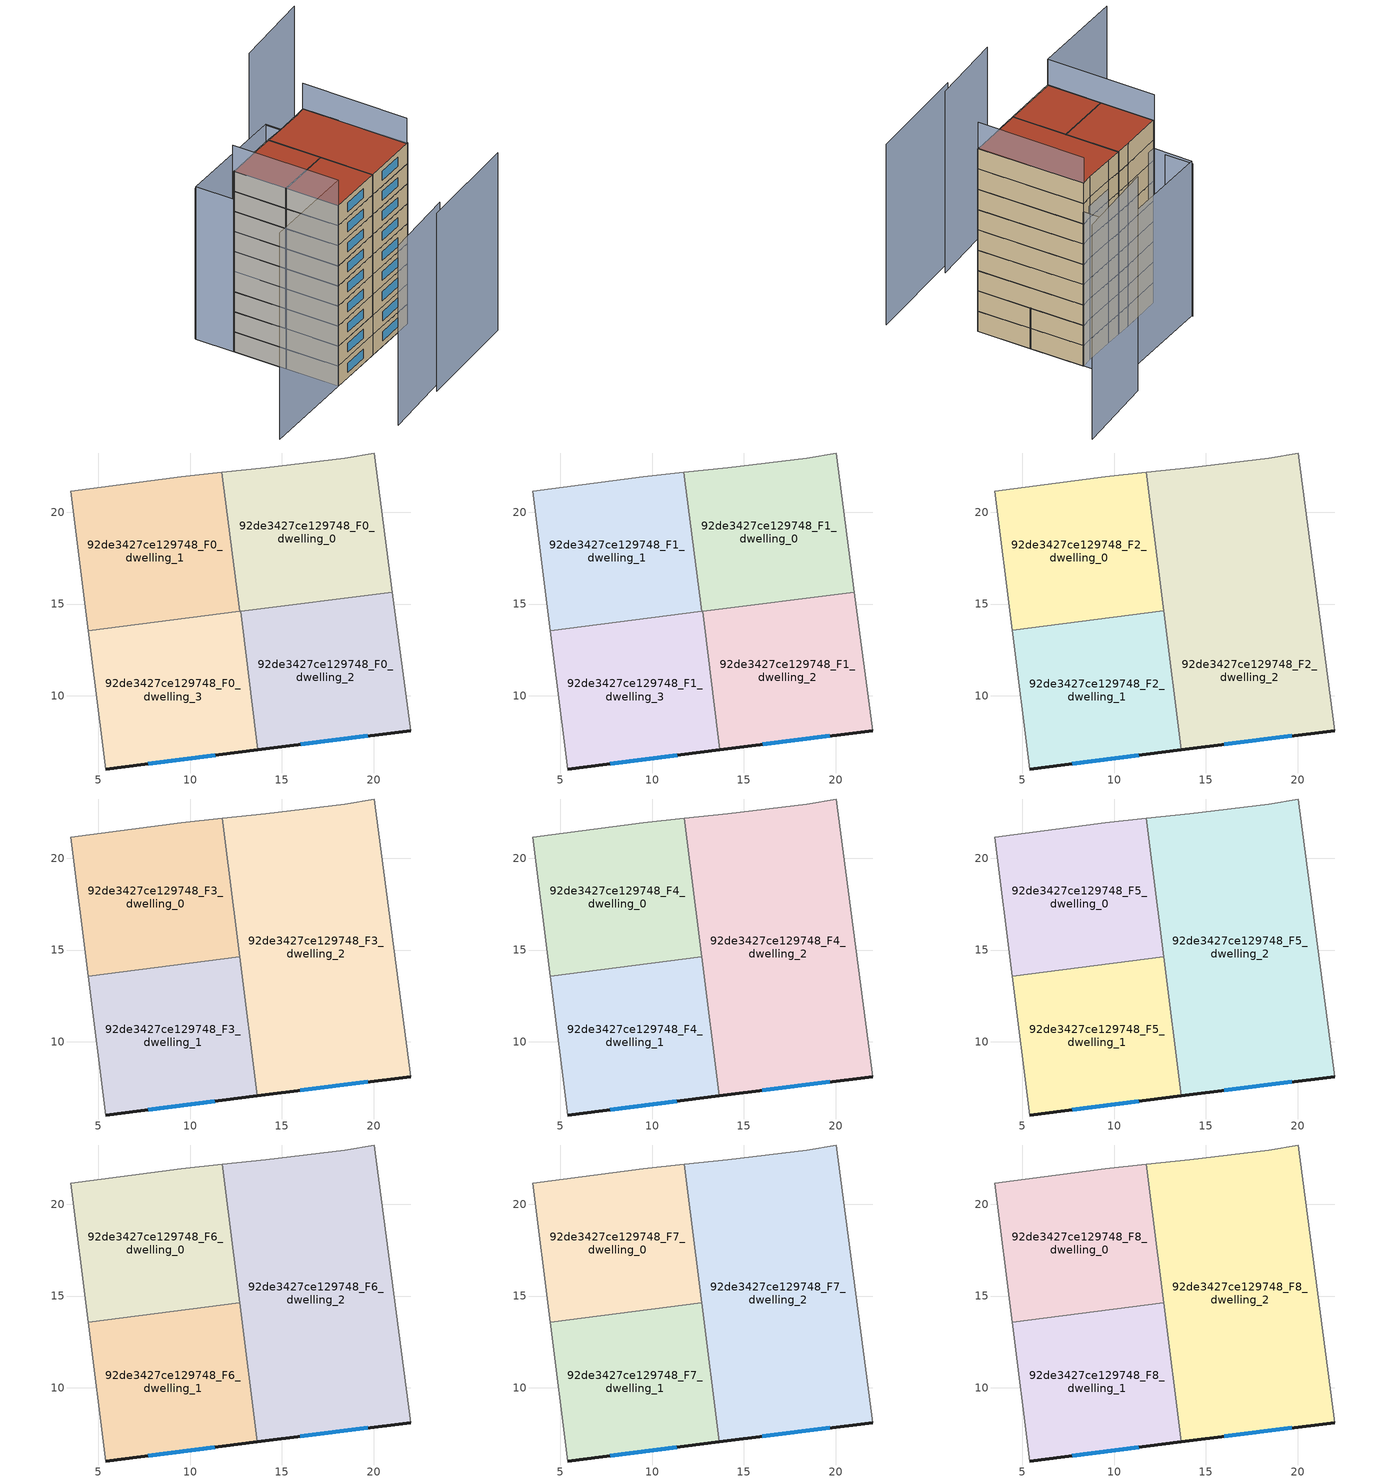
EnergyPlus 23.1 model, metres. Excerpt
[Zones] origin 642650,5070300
92de3427ce129748_F0_dwelling_0
 floor ground (EU_floor_Construction): 21.02,15.64 20.02,23.22 18.42,22.92 14.11,22.42 11.74,22.17 12.69,14.59 z0
 wall to 92de3427ce129748_F0_dwelling_1 (EU_wall_Construction): 12.69,14.59 11.74,22.17 z0:3
 wall adiabatic (EU_wall_Construction): 11.74,22.17 14.11,22.42 18.42,22.92 20.02,23.22 21.02,15.64 z0:3
 wall to 92de3427ce129748_F0_dwelling_2 (EU_wall_Construction): 21.02,15.64 12.75,14.6 z0:3
 wall to 92de3427ce129748_F0_dwelling_3 (EU_wall_Construction): 12.75,14.6 12.69,14.59 z0:3
92de3427ce129748_F0_dwelling_1
 floor ground (EU_floor_Construction): 12.69,14.59 11.74,22.17 9.51,21.93 3.51,21.13 4.46,13.55 z0
 wall adiabatic (EU_wall_Construction): 4.46,13.55 3.51,21.13 9.51,21.93 11.74,22.17 z0:3
 wall to 92de3427ce129748_F0_dwelling_3 (EU_wall_Construction): 12.69,14.59 4.46,13.55 z0:3
92de3427ce129748_F0_dwelling_2
 floor ground (EU_floor_Construction): 22.02,8.11 21.02,15.64 12.75,14.6 13.7,7.06 z0
 wall outside (EU_wall_Construction): 22.02,8.11 13.7,7.06 z0:3
 wall to 92de3427ce129748_F0_dwelling_3 (EU_wall_Construction): 13.7,7.06 12.75,14.6 z0:3
 wall adiabatic (EU_wall_Construction): 21.02,15.64 22.02,8.11 z0:3
 window (EU_Window_Construction): 19.69,7.82 16.03,7.36 z0.84:2.16
92de3427ce129748_F0_dwelling_3
 floor ground (EU_floor_Construction): 13.7,7.06 12.75,14.6 4.46,13.55 5.4,6.02 z0
 wall outside (EU_wall_Construction): 13.7,7.06 5.4,6.02 z0:3
 wall adiabatic (EU_wall_Construction): 5.4,6.02 4.46,13.55 z0:3
 window (EU_Window_Construction): 11.38,6.77 7.73,6.31 z0.84:2.16
92de3427ce129748_F1_dwelling_0
 floor to 92de3427ce129748_F0_dwelling_0 (EU_floor_Construction): 21.02,15.64 20.02,23.22 18.42,22.92 14.11,22.42 11.74,22.17 12.69,14.59 z3
 wall to 92de3427ce129748_F1_dwelling_1 (EU_wall_Construction): 12.69,14.59 11.74,22.17 z3:6
 wall adiabatic (EU_wall_Construction): 11.74,22.17 14.11,22.42 18.42,22.92 20.02,23.22 21.02,15.64 z3:6
 wall to 92de3427ce129748_F1_dwelling_2 (EU_wall_Construction): 21.02,15.64 12.75,14.6 z3:6
 wall to 92de3427ce129748_F1_dwelling_3 (EU_wall_Construction): 12.75,14.6 12.69,14.59 z3:6
92de3427ce129748_F1_dwelling_1
 floor to 92de3427ce129748_F0_dwelling_1 (EU_floor_Construction): 12.69,14.59 11.74,22.17 9.51,21.93 3.51,21.13 4.46,13.55 z3
 wall adiabatic (EU_wall_Construction): 4.46,13.55 3.51,21.13 9.51,21.93 11.74,22.17 z3:6
 wall to 92de3427ce129748_F1_dwelling_3 (EU_wall_Construction): 12.69,14.59 4.46,13.55 z3:6
92de3427ce129748_F1_dwelling_2
 floor to 92de3427ce129748_F0_dwelling_2 (EU_floor_Construction): 22.02,8.11 21.02,15.64 12.75,14.6 13.7,7.06 z3
 wall outside (EU_wall_Construction): 22.02,8.11 13.7,7.06 z3:6
 wall to 92de3427ce129748_F1_dwelling_3 (EU_wall_Construction): 13.7,7.06 12.75,14.6 z3:6
 wall adiabatic (EU_wall_Construction): 21.02,15.64 22.02,8.11 z3:6
 window (EU_Window_Construction): 19.69,7.82 16.03,7.36 z3.84:5.16
92de3427ce129748_F1_dwelling_3
 floor to 92de3427ce129748_F0_dwelling_3 (EU_floor_Construction): 13.7,7.06 12.75,14.6 4.46,13.55 5.4,6.02 z3
 wall outside (EU_wall_Construction): 13.7,7.06 5.4,6.02 z3:6
 wall adiabatic (EU_wall_Construction): 5.4,6.02 4.46,13.55 z3:6
 window (EU_Window_Construction): 11.38,6.77 7.73,6.31 z3.84:5.16
92de3427ce129748_F2_dwelling_0
 floor to 92de3427ce129748_F1_dwelling_1 (EU_floor_Construction): 12.69,14.62 11.74,22.17 9.51,21.93 3.51,21.13 4.45,13.58 z6
 floor to 92de3427ce129748_F1_dwelling_0 (EU_floor_Construction): 12.72,14.62 11.77,22.17 11.74,22.17 12.69,14.62 z6
 wall adiabatic (EU_wall_Construction): 4.45,13.58 3.51,21.13 9.51,21.93 11.77,22.17 z6:9
 wall to 92de3427ce129748_F2_dwelling_1 (EU_wall_Construction): 12.72,14.62 4.45,13.58 z6:9
 wall to 92de3427ce129748_F2_dwelling_2 (EU_wall_Construction): 11.77,22.17 12.72,14.62 z6:9
92de3427ce129748_F2_dwelling_1
 floor to 92de3427ce129748_F1_dwelling_3 (EU_floor_Construction): 13.67,7.06 12.72,14.6 4.46,13.55 5.4,6.02 z6
 floor to 92de3427ce129748_F1_dwelling_1 (EU_floor_Construction): 12.69,14.59 12.69,14.62 4.45,13.58 4.46,13.55 z6
 wall outside (EU_wall_Construction): 13.67,7.06 5.4,6.02 z6:9
 wall adiabatic (EU_wall_Construction): 5.4,6.02 4.45,13.58 z6:9
 wall to 92de3427ce129748_F2_dwelling_2 (EU_wall_Construction): 12.72,14.62 13.67,7.06 z6:9
 window (EU_Window_Construction): 11.36,6.77 7.72,6.31 z6.84:8.16
92de3427ce129748_F2_dwelling_2
 floor to 92de3427ce129748_F1_dwelling_0 (EU_floor_Construction): 21.02,15.64 20.02,23.22 18.42,22.92 14.11,22.42 11.77,22.17 12.72,14.6 z6
 floor to 92de3427ce129748_F1_dwelling_2 (EU_floor_Construction): 22.02,8.11 21.02,15.64 12.75,14.6 13.7,7.06 z6
 floor to 92de3427ce129748_F1_dwelling_3 (EU_floor_Construction): 13.7,7.06 12.75,14.6 12.72,14.6 13.67,7.06 z6
 wall outside (EU_wall_Construction): 22.02,8.11 13.67,7.06 z6:9
 wall adiabatic (EU_wall_Construction): 11.77,22.17 14.11,22.42 18.42,22.92 20.02,23.22 22.02,8.11 z6:9
 window (EU_Window_Construction): 19.68,7.82 16.01,7.35 z6.84:8.16
92de3427ce129748_F3_dwelling_0
 floor to 92de3427ce129748_F2_dwelling_0 (EU_floor_Construction): 12.72,14.62 11.77,22.17 9.51,21.93 3.51,21.13 4.45,13.58 z9
 wall adiabatic (EU_wall_Construction): 4.45,13.58 3.51,21.13 9.51,21.93 11.77,22.17 z9:12
 wall to 92de3427ce129748_F3_dwelling_1 (EU_wall_Construction): 12.72,14.62 4.45,13.58 z9:12
 wall to 92de3427ce129748_F3_dwelling_2 (EU_wall_Construction): 11.77,22.17 12.72,14.62 z9:12
92de3427ce129748_F3_dwelling_1
 floor to 92de3427ce129748_F2_dwelling_1 (EU_floor_Construction): 13.67,7.06 12.72,14.62 4.45,13.58 5.4,6.02 z9
 wall outside (EU_wall_Construction): 13.67,7.06 5.4,6.02 z9:12
 wall adiabatic (EU_wall_Construction): 5.4,6.02 4.45,13.58 z9:12
 wall to 92de3427ce129748_F3_dwelling_2 (EU_wall_Construction): 12.72,14.62 13.67,7.06 z9:12
 window (EU_Window_Construction): 11.36,6.77 7.72,6.31 z9.84:11.16
92de3427ce129748_F3_dwelling_2
 floor to 92de3427ce129748_F2_dwelling_2 (EU_floor_Construction): 22.02,8.11 20.02,23.22 18.42,22.92 14.11,22.42 11.77,22.17 13.67,7.06 z9
 wall outside (EU_wall_Construction): 22.02,8.11 13.67,7.06 z9:12
 wall adiabatic (EU_wall_Construction): 11.77,22.17 14.11,22.42 18.42,22.92 20.02,23.22 22.02,8.11 z9:12
 window (EU_Window_Construction): 19.68,7.82 16.01,7.35 z9.84:11.16
92de3427ce129748_F4_dwelling_0
 floor to 92de3427ce129748_F3_dwelling_0 (EU_floor_Construction): 12.72,14.62 11.77,22.17 9.51,21.93 3.51,21.13 4.45,13.58 z12
 wall adiabatic (EU_wall_Construction): 4.45,13.58 3.51,21.13 9.51,21.93 11.77,22.17 z12:15
 wall to 92de3427ce129748_F4_dwelling_1 (EU_wall_Construction): 12.72,14.62 4.45,13.58 z12:15
 wall to 92de3427ce129748_F4_dwelling_2 (EU_wall_Construction): 11.77,22.17 12.72,14.62 z12:15
92de3427ce129748_F4_dwelling_1
 floor to 92de3427ce129748_F3_dwelling_1 (EU_floor_Construction): 13.67,7.06 12.72,14.62 4.45,13.58 5.4,6.02 z12
 wall outside (EU_wall_Construction): 13.67,7.06 5.4,6.02 z12:15
 wall adiabatic (EU_wall_Construction): 5.4,6.02 4.45,13.58 z12:15
 wall to 92de3427ce129748_F4_dwelling_2 (EU_wall_Construction): 12.72,14.62 13.67,7.06 z12:15
 window (EU_Window_Construction): 11.36,6.77 7.72,6.31 z12.84:14.16
92de3427ce129748_F4_dwelling_2
 floor to 92de3427ce129748_F3_dwelling_2 (EU_floor_Construction): 22.02,8.11 20.02,23.22 18.42,22.92 14.11,22.42 11.77,22.17 13.67,7.06 z12
 wall outside (EU_wall_Construction): 22.02,8.11 13.67,7.06 z12:15
 wall adiabatic (EU_wall_Construction): 11.77,22.17 14.11,22.42 18.42,22.92 20.02,23.22 22.02,8.11 z12:15
 window (EU_Window_Construction): 19.68,7.82 16.01,7.35 z12.84:14.16
92de3427ce129748_F5_dwelling_0
 floor to 92de3427ce129748_F4_dwelling_0 (EU_floor_Construction): 12.72,14.62 11.77,22.17 9.51,21.93 3.51,21.13 4.45,13.58 z15
 wall adiabatic (EU_wall_Construction): 4.45,13.58 3.51,21.13 9.51,21.93 11.77,22.17 z15:18
 wall to 92de3427ce129748_F5_dwelling_1 (EU_wall_Construction): 12.72,14.62 4.45,13.58 z15:18
 wall to 92de3427ce129748_F5_dwelling_2 (EU_wall_Construction): 11.77,22.17 12.72,14.62 z15:18
92de3427ce129748_F5_dwelling_1
 floor to 92de3427ce129748_F4_dwelling_1 (EU_floor_Construction): 13.67,7.06 12.72,14.62 4.45,13.58 5.4,6.02 z15
 wall outside (EU_wall_Construction): 13.67,7.06 5.4,6.02 z15:18
 wall adiabatic (EU_wall_Construction): 5.4,6.02 4.45,13.58 z15:18
 wall to 92de3427ce129748_F5_dwelling_2 (EU_wall_Construction): 12.72,14.62 13.67,7.06 z15:18
 window (EU_Window_Construction): 11.36,6.77 7.72,6.31 z15.84:17.16
92de3427ce129748_F5_dwelling_2
 floor to 92de3427ce129748_F4_dwelling_2 (EU_floor_Construction): 22.02,8.11 20.02,23.22 18.42,22.92 14.11,22.42 11.77,22.17 13.67,7.06 z15
 wall outside (EU_wall_Construction): 22.02,8.11 13.67,7.06 z15:18
 wall adiabatic (EU_wall_Construction): 11.77,22.17 14.11,22.42 18.42,22.92 20.02,23.22 22.02,8.11 z15:18
 window (EU_Window_Construction): 19.68,7.82 16.01,7.35 z15.84:17.16
92de3427ce129748_F6_dwelling_0
 floor to 92de3427ce129748_F5_dwelling_0 (EU_floor_Construction): 12.72,14.62 11.77,22.17 9.51,21.93 3.51,21.13 4.45,13.58 z18
 wall adiabatic (EU_wall_Construction): 4.45,13.58 3.51,21.13 9.51,21.93 11.77,22.17 z18:21
 wall to 92de3427ce129748_F6_dwelling_1 (EU_wall_Construction): 12.72,14.62 4.45,13.58 z18:21
 wall to 92de3427ce129748_F6_dwelling_2 (EU_wall_Construction): 11.77,22.17 12.72,14.62 z18:21
92de3427ce129748_F6_dwelling_1
 floor to 92de3427ce129748_F5_dwelling_1 (EU_floor_Construction): 13.67,7.06 12.72,14.62 4.45,13.58 5.4,6.02 z18
 wall outside (EU_wall_Construction): 13.67,7.06 5.4,6.02 z18:21
 wall adiabatic (EU_wall_Construction): 5.4,6.02 4.45,13.58 z18:21
 wall to 92de3427ce129748_F6_dwelling_2 (EU_wall_Construction): 12.72,14.62 13.67,7.06 z18:21
 window (EU_Window_Construction): 11.36,6.77 7.72,6.31 z18.84:20.16
92de3427ce129748_F6_dwelling_2
 floor to 92de3427ce129748_F5_dwelling_2 (EU_floor_Construction): 22.02,8.11 20.02,23.22 18.42,22.92 14.11,22.42 11.77,22.17 13.67,7.06 z18
 wall outside (EU_wall_Construction): 22.02,8.11 13.67,7.06 z18:21
 wall adiabatic (EU_wall_Construction): 11.77,22.17 14.11,22.42 18.42,22.92 20.02,23.22 22.02,8.11 z18:21
 window (EU_Window_Construction): 19.68,7.82 16.01,7.35 z18.84:20.16
92de3427ce129748_F7_dwelling_0
 floor to 92de3427ce129748_F6_dwelling_0 (EU_floor_Construction): 12.72,14.62 11.77,22.17 9.51,21.93 3.51,21.13 4.45,13.58 z21
 wall adiabatic (EU_wall_Construction): 4.45,13.58 3.51,21.13 9.51,21.93 11.77,22.17 z21:24
 wall to 92de3427ce129748_F7_dwelling_1 (EU_wall_Construction): 12.72,14.62 4.45,13.58 z21:24
 wall to 92de3427ce129748_F7_dwelling_2 (EU_wall_Construction): 11.77,22.17 12.72,14.62 z21:24
92de3427ce129748_F7_dwelling_1
 floor to 92de3427ce129748_F6_dwelling_1 (EU_floor_Construction): 13.67,7.06 12.72,14.62 4.45,13.58 5.4,6.02 z21
 wall outside (EU_wall_Construction): 13.67,7.06 5.4,6.02 z21:24
 wall adiabatic (EU_wall_Construction): 5.4,6.02 4.45,13.58 z21:24
 wall to 92de3427ce129748_F7_dwelling_2 (EU_wall_Construction): 12.72,14.62 13.67,7.06 z21:24
 window (EU_Window_Construction): 11.36,6.77 7.72,6.31 z21.84:23.16
92de3427ce129748_F7_dwelling_2
 floor to 92de3427ce129748_F6_dwelling_2 (EU_floor_Construction): 22.02,8.11 20.02,23.22 18.42,22.92 14.11,22.42 11.77,22.17 13.67,7.06 z21
 wall outside (EU_wall_Construction): 22.02,8.11 13.67,7.06 z21:24
 wall adiabatic (EU_wall_Construction): 11.77,22.17 14.11,22.42 18.42,22.92 20.02,23.22 22.02,8.11 z21:24
 window (EU_Window_Construction): 19.68,7.82 16.01,7.35 z21.84:23.16
92de3427ce129748_F8_dwelling_0
 floor to 92de3427ce129748_F7_dwelling_0 (EU_floor_Construction): 12.72,14.62 11.77,22.17 9.51,21.93 3.51,21.13 4.45,13.58 z24
 wall adiabatic (EU_wall_Construction): 4.45,13.58 3.51,21.13 9.51,21.93 11.77,22.17 z24:27
 wall to 92de3427ce129748_F8_dwelling_1 (EU_wall_Construction): 12.72,14.62 4.45,13.58 z24:27
 wall to 92de3427ce129748_F8_dwelling_2 (EU_wall_Construction): 11.77,22.17 12.72,14.62 z24:27
 roof outside (EU_roof_Construction): 11.77,22.17 12.72,14.62 4.45,13.58 3.51,21.13 9.51,21.93 z27
92de3427ce129748_F8_dwelling_1
 floor to 92de3427ce129748_F7_dwelling_1 (EU_floor_Construction): 13.67,7.06 12.72,14.62 4.45,13.58 5.4,6.02 z24
 wall outside (EU_wall_Construction): 13.67,7.06 5.4,6.02 z24:27
 wall adiabatic (EU_wall_Construction): 5.4,6.02 4.45,13.58 z24:27
 wall to 92de3427ce129748_F8_dwelling_2 (EU_wall_Construction): 12.72,14.62 13.67,7.06 z24:27
 window (EU_Window_Construction): 11.36,6.77 7.72,6.31 z24.84:26.16
 roof outside (EU_roof_Construction): 12.72,14.62 13.67,7.06 5.4,6.02 4.45,13.58 z27
92de3427ce129748_F8_dwelling_2
 floor to 92de3427ce129748_F7_dwelling_2 (EU_floor_Construction): 22.02,8.11 20.02,23.22 18.42,22.92 14.11,22.42 11.77,22.17 13.67,7.06 z24
 wall outside (EU_wall_Construction): 22.02,8.11 13.67,7.06 z24:27
 wall adiabatic (EU_wall_Construction): 11.77,22.17 14.11,22.42 18.42,22.92 20.02,23.22 22.02,8.11 z24:27
 window (EU_Window_Construction): 19.68,7.82 16.01,7.35 z24.84:26.16
 roof outside (EU_roof_Construction): 20.02,23.22 22.02,8.11 13.67,7.06 11.77,22.17 14.11,22.42 18.42,22.92 z27
shading: 12.19,-4.36 27.79,-1.68 z0:26.6; 3.19,-5.33 14.2,-3.23 z0:26.8; 3.49,21.27 5.4,6.02 / 5.4,6.02 -8.49,4.27 / 21.85,8.09 20.02,23.22 z0:30.8; 2.83,26.75 3.31,22.83 z0:22.5; 2.81,26.63 19.34,28.63 / 19.34,28.63 20.01,23.14 / 20.01,23.14 3.47,21.14 / 3.47,21.14 2.81,26.63 z0:22.8; 19.72,25.52 19.32,28.63 z0:22.7; 32.18,34.21 20.22,31.92 z0:31.6
[Building]
EU S2 Campaign: North Axis=0; Terrain=City; Solar Distribution=FullExterior
[Site:Location]
Lyon-Bron: Latitude=45.75; Longitude=5; Time Zone=1; Elevation=198
[SizingPeriod:WeatherFileDays]
AnnualSizingPeriod: Begin Month=1; Begin Day of Month=1; End Month=12; End Day of Month=31; Day of Week for Start Day=Monday; Use Weather File Daylight Saving Period=No; Use Weather File Rain and Snow Indicators=No
[MATERIAL]
EU_InternalMass_Material: Roughness=MediumRough; Thickness=0.1; Conductivity=1; Density=1800; Specific Heat=900; Thermal Absorptance=0.9; Solar Absorptance=0.7; Visible Absorptance=0.7
[MATERIAL:NOMASS] Roughness=MediumRough; Thermal Absorptance=0.9; Solar Absorptance=0.7; Visible Absorptance=0.7
Name | Thermal Resistance
EU_wall_NoMass | 0.776494
EU_roof_NoMass | 0.486893
EU_floor_NoMass | 0.421597
[WINDOWMATERIAL:SIMPLEGLAZINGSYSTEM]
EU_Window_SimpleGlazing: UFactor=4.24961; Solar Heat Gain Coefficient=0.83; Visible Transmittance=0.83
[CONSTRUCTION]
EU_wall_Construction: EU_wall_NoMass
EU_roof_Construction: EU_roof_NoMass
EU_floor_Construction: EU_floor_NoMass
EU_InternalMass_Construction: EU_InternalMass_Material
EU_Window_Construction: EU_Window_SimpleGlazing
[ZONE] Type=1; Multiplier=1; Ceiling Height=autocalculate; Floor Area=autocalculate; Part of Total Floor Area=Yes
Name | Volume
92de3427ce129748_F0_dwelling_0; 92de3427ce129748_F1_dwelling_0 | 190.534
92de3427ce129748_F2_dwelling_0; 92de3427ce129748_F3_dwelling_0; 92de3427ce129748_F4_dwelling_0; 92de3427ce129748_F5_dwelling_0; 92de3427ce129748_F6_dwelling_0; 92de3427ce129748_F7_dwelling_0; 92de3427ce129748_F8_dwelling_0 | 190.562
92de3427ce129748_F0_dwelling_1; 92de3427ce129748_F1_dwelling_1 | 190.553
92de3427ce129748_F2_dwelling_1; 92de3427ce129748_F3_dwelling_1; 92de3427ce129748_F4_dwelling_1; 92de3427ce129748_F5_dwelling_1; 92de3427ce129748_F6_dwelling_1; 92de3427ce129748_F7_dwelling_1; 92de3427ce129748_F8_dwelling_1 | 190.526
92de3427ce129748_F0_dwelling_2; 92de3427ce129748_F1_dwelling_2 | 190.54
92de3427ce129748_F2_dwelling_2; 92de3427ce129748_F3_dwelling_2; 92de3427ce129748_F4_dwelling_2; 92de3427ce129748_F5_dwelling_2; 92de3427ce129748_F6_dwelling_2; 92de3427ce129748_F7_dwelling_2; 92de3427ce129748_F8_dwelling_2 | 381.075
92de3427ce129748_F0_dwelling_3; 92de3427ce129748_F1_dwelling_3 | 190.542
[INTERNALMASS] Construction=EU_InternalMass_Construction
Name | Zone or ZoneList | Surface Area
92de3427ce129748_F0_dwelling_0_EU_InternalMass | 92de3427ce129748_F0_dwelling_0 | 63.512
92de3427ce129748_F0_dwelling_1_EU_InternalMass | 92de3427ce129748_F0_dwelling_1 | 63.516
92de3427ce129748_F0_dwelling_2_EU_InternalMass | 92de3427ce129748_F0_dwelling_2 | 63.5134
92de3427ce129748_F0_dwelling_3_EU_InternalMass | 92de3427ce129748_F0_dwelling_3 | 63.5133
92de3427ce129748_F1_dwelling_0_EU_InternalMass | 92de3427ce129748_F1_dwelling_0 | 63.512
92de3427ce129748_F1_dwelling_1_EU_InternalMass | 92de3427ce129748_F1_dwelling_1 | 63.516
92de3427ce129748_F1_dwelling_2_EU_InternalMass | 92de3427ce129748_F1_dwelling_2 | 63.5134
92de3427ce129748_F1_dwelling_3_EU_InternalMass | 92de3427ce129748_F1_dwelling_3 | 63.5133
92de3427ce129748_F2_dwelling_0_EU_InternalMass | 92de3427ce129748_F2_dwelling_0 | 63.5207
92de3427ce129748_F2_dwelling_1_EU_InternalMass | 92de3427ce129748_F2_dwelling_1 | 63.5087
92de3427ce129748_F2_dwelling_2_EU_InternalMass | 92de3427ce129748_F2_dwelling_2 | 127.026
92de3427ce129748_F3_dwelling_0_EU_InternalMass | 92de3427ce129748_F3_dwelling_0 | 63.5207
92de3427ce129748_F3_dwelling_1_EU_InternalMass | 92de3427ce129748_F3_dwelling_1 | 63.5087
92de3427ce129748_F3_dwelling_2_EU_InternalMass | 92de3427ce129748_F3_dwelling_2 | 127.026
92de3427ce129748_F4_dwelling_0_EU_InternalMass | 92de3427ce129748_F4_dwelling_0 | 63.5207
92de3427ce129748_F4_dwelling_1_EU_InternalMass | 92de3427ce129748_F4_dwelling_1 | 63.5087
92de3427ce129748_F4_dwelling_2_EU_InternalMass | 92de3427ce129748_F4_dwelling_2 | 127.026
92de3427ce129748_F5_dwelling_0_EU_InternalMass | 92de3427ce129748_F5_dwelling_0 | 63.5207
92de3427ce129748_F5_dwelling_1_EU_InternalMass | 92de3427ce129748_F5_dwelling_1 | 63.5087
92de3427ce129748_F5_dwelling_2_EU_InternalMass | 92de3427ce129748_F5_dwelling_2 | 127.026
92de3427ce129748_F6_dwelling_0_EU_InternalMass | 92de3427ce129748_F6_dwelling_0 | 63.5207
92de3427ce129748_F6_dwelling_1_EU_InternalMass | 92de3427ce129748_F6_dwelling_1 | 63.5087
92de3427ce129748_F6_dwelling_2_EU_InternalMass | 92de3427ce129748_F6_dwelling_2 | 127.026
92de3427ce129748_F7_dwelling_0_EU_InternalMass | 92de3427ce129748_F7_dwelling_0 | 63.5207
92de3427ce129748_F7_dwelling_1_EU_InternalMass | 92de3427ce129748_F7_dwelling_1 | 63.5087
92de3427ce129748_F7_dwelling_2_EU_InternalMass | 92de3427ce129748_F7_dwelling_2 | 127.026
92de3427ce129748_F8_dwelling_0_EU_InternalMass | 92de3427ce129748_F8_dwelling_0 | 63.5207
92de3427ce129748_F8_dwelling_1_EU_InternalMass | 92de3427ce129748_F8_dwelling_1 | 63.5087
92de3427ce129748_F8_dwelling_2_EU_InternalMass | 92de3427ce129748_F8_dwelling_2 | 127.026
[OTHEREQUIPMENT] Fuel Type=Electricity; Design Level Calculation Method=Watts/Area; Power per Zone Floor Area=1; Fraction Latent=0; Fraction Radiant=0; Fraction Lost=0; Carbon Dioxide Generation Rate=0; EndUse Subcategory=EU_Step8_InternalGains
Name | Zone or ZoneList or Space or SpaceList | Schedule
EU_Step8_InternalGain_92de3427ce129748_F0_dwelling_0_f000 | 92de3427ce129748_F0_dwelling_0 | EU_Step8_GainSchedule_92de3427ce129748_F0_dwelling_0_f000
EU_Step8_InternalGain_92de3427ce129748_F0_dwelling_1_f000 | 92de3427ce129748_F0_dwelling_1 | EU_Step8_GainSchedule_92de3427ce129748_F0_dwelling_1_f000
EU_Step8_InternalGain_92de3427ce129748_F0_dwelling_2_f000 | 92de3427ce129748_F0_dwelling_2 | EU_Step8_GainSchedule_92de3427ce129748_F0_dwelling_2_f000
EU_Step8_InternalGain_92de3427ce129748_F0_dwelling_3_f000 | 92de3427ce129748_F0_dwelling_3 | EU_Step8_GainSchedule_92de3427ce129748_F0_dwelling_3_f000
EU_Step8_InternalGain_92de3427ce129748_F1_dwelling_0_f000 | 92de3427ce129748_F1_dwelling_0 | EU_Step8_GainSchedule_92de3427ce129748_F1_dwelling_0_f000
EU_Step8_InternalGain_92de3427ce129748_F1_dwelling_1_f000 | 92de3427ce129748_F1_dwelling_1 | EU_Step8_GainSchedule_92de3427ce129748_F1_dwelling_1_f000
EU_Step8_InternalGain_92de3427ce129748_F1_dwelling_2_f000 | 92de3427ce129748_F1_dwelling_2 | EU_Step8_GainSchedule_92de3427ce129748_F1_dwelling_2_f000
EU_Step8_InternalGain_92de3427ce129748_F1_dwelling_3_f000 | 92de3427ce129748_F1_dwelling_3 | EU_Step8_GainSchedule_92de3427ce129748_F1_dwelling_3_f000
EU_Step8_InternalGain_92de3427ce129748_F2_dwelling_0_f000 | 92de3427ce129748_F2_dwelling_0 | EU_Step8_GainSchedule_92de3427ce129748_F2_dwelling_0_f000
EU_Step8_InternalGain_92de3427ce129748_F2_dwelling_1_f000 | 92de3427ce129748_F2_dwelling_1 | EU_Step8_GainSchedule_92de3427ce129748_F2_dwelling_1_f000
EU_Step8_InternalGain_92de3427ce129748_F2_dwelling_2_f000 | 92de3427ce129748_F2_dwelling_2 | EU_Step8_GainSchedule_92de3427ce129748_F2_dwelling_2_f000
EU_Step8_InternalGain_92de3427ce129748_F3_dwelling_0_f000 | 92de3427ce129748_F3_dwelling_0 | EU_Step8_GainSchedule_92de3427ce129748_F3_dwelling_0_f000
EU_Step8_InternalGain_92de3427ce129748_F3_dwelling_1_f000 | 92de3427ce129748_F3_dwelling_1 | EU_Step8_GainSchedule_92de3427ce129748_F3_dwelling_1_f000
EU_Step8_InternalGain_92de3427ce129748_F3_dwelling_2_f000 | 92de3427ce129748_F3_dwelling_2 | EU_Step8_GainSchedule_92de3427ce129748_F3_dwelling_2_f000
EU_Step8_InternalGain_92de3427ce129748_F4_dwelling_0_f000 | 92de3427ce129748_F4_dwelling_0 | EU_Step8_GainSchedule_92de3427ce129748_F4_dwelling_0_f000
EU_Step8_InternalGain_92de3427ce129748_F4_dwelling_1_f000 | 92de3427ce129748_F4_dwelling_1 | EU_Step8_GainSchedule_92de3427ce129748_F4_dwelling_1_f000
EU_Step8_InternalGain_92de3427ce129748_F4_dwelling_2_f000 | 92de3427ce129748_F4_dwelling_2 | EU_Step8_GainSchedule_92de3427ce129748_F4_dwelling_2_f000
EU_Step8_InternalGain_92de3427ce129748_F5_dwelling_0_f000 | 92de3427ce129748_F5_dwelling_0 | EU_Step8_GainSchedule_92de3427ce129748_F5_dwelling_0_f000
EU_Step8_InternalGain_92de3427ce129748_F5_dwelling_1_f000 | 92de3427ce129748_F5_dwelling_1 | EU_Step8_GainSchedule_92de3427ce129748_F5_dwelling_1_f000
EU_Step8_InternalGain_92de3427ce129748_F5_dwelling_2_f000 | 92de3427ce129748_F5_dwelling_2 | EU_Step8_GainSchedule_92de3427ce129748_F5_dwelling_2_f000
EU_Step8_InternalGain_92de3427ce129748_F6_dwelling_0_f000 | 92de3427ce129748_F6_dwelling_0 | EU_Step8_GainSchedule_92de3427ce129748_F6_dwelling_0_f000
EU_Step8_InternalGain_92de3427ce129748_F6_dwelling_1_f000 | 92de3427ce129748_F6_dwelling_1 | EU_Step8_GainSchedule_92de3427ce129748_F6_dwelling_1_f000
EU_Step8_InternalGain_92de3427ce129748_F6_dwelling_2_f000 | 92de3427ce129748_F6_dwelling_2 | EU_Step8_GainSchedule_92de3427ce129748_F6_dwelling_2_f000
EU_Step8_InternalGain_92de3427ce129748_F7_dwelling_0_f000 | 92de3427ce129748_F7_dwelling_0 | EU_Step8_GainSchedule_92de3427ce129748_F7_dwelling_0_f000
EU_Step8_InternalGain_92de3427ce129748_F7_dwelling_1_f000 | 92de3427ce129748_F7_dwelling_1 | EU_Step8_GainSchedule_92de3427ce129748_F7_dwelling_1_f000
EU_Step8_InternalGain_92de3427ce129748_F7_dwelling_2_f000 | 92de3427ce129748_F7_dwelling_2 | EU_Step8_GainSchedule_92de3427ce129748_F7_dwelling_2_f000
EU_Step8_InternalGain_92de3427ce129748_F8_dwelling_0_f000 | 92de3427ce129748_F8_dwelling_0 | EU_Step8_GainSchedule_92de3427ce129748_F8_dwelling_0_f000
EU_Step8_InternalGain_92de3427ce129748_F8_dwelling_1_f000 | 92de3427ce129748_F8_dwelling_1 | EU_Step8_GainSchedule_92de3427ce129748_F8_dwelling_1_f000
EU_Step8_InternalGain_92de3427ce129748_F8_dwelling_2_f000 | 92de3427ce129748_F8_dwelling_2 | EU_Step8_GainSchedule_92de3427ce129748_F8_dwelling_2_f000
[ZONEVENTILATION:DESIGNFLOWRATE] Schedule=EU_AlwaysOn; Design Flow Rate Calculation Method=AirChanges/Hour; Air Changes per Hour=0.693814; Ventilation Type=Natural; Fan Pressure Rise=0; Fan Total Efficiency=1; Constant Term Coefficient=1; Temperature Term Coefficient=0; Velocity Term Coefficient=0; Velocity Squared Term Coefficient=0; Minimum Indoor Temperature=-100; Maximum Indoor Temperature=100; Delta Temperature=-100; Minimum Outdoor Temperature=-100; Maximum Outdoor Temperature=100; Maximum Wind Speed=40
Name | Zone or ZoneList or Space or SpaceList
EU_ConstantAir_92de3427ce129748_F0_dwelling_0 | 92de3427ce129748_F0_dwelling_0
EU_ConstantAir_92de3427ce129748_F0_dwelling_1 | 92de3427ce129748_F0_dwelling_1
EU_ConstantAir_92de3427ce129748_F0_dwelling_2 | 92de3427ce129748_F0_dwelling_2
EU_ConstantAir_92de3427ce129748_F0_dwelling_3 | 92de3427ce129748_F0_dwelling_3
EU_ConstantAir_92de3427ce129748_F1_dwelling_0 | 92de3427ce129748_F1_dwelling_0
EU_ConstantAir_92de3427ce129748_F1_dwelling_1 | 92de3427ce129748_F1_dwelling_1
EU_ConstantAir_92de3427ce129748_F1_dwelling_2 | 92de3427ce129748_F1_dwelling_2
EU_ConstantAir_92de3427ce129748_F1_dwelling_3 | 92de3427ce129748_F1_dwelling_3
EU_ConstantAir_92de3427ce129748_F2_dwelling_0 | 92de3427ce129748_F2_dwelling_0
EU_ConstantAir_92de3427ce129748_F2_dwelling_1 | 92de3427ce129748_F2_dwelling_1
EU_ConstantAir_92de3427ce129748_F2_dwelling_2 | 92de3427ce129748_F2_dwelling_2
EU_ConstantAir_92de3427ce129748_F3_dwelling_0 | 92de3427ce129748_F3_dwelling_0
EU_ConstantAir_92de3427ce129748_F3_dwelling_1 | 92de3427ce129748_F3_dwelling_1
EU_ConstantAir_92de3427ce129748_F3_dwelling_2 | 92de3427ce129748_F3_dwelling_2
EU_ConstantAir_92de3427ce129748_F4_dwelling_0 | 92de3427ce129748_F4_dwelling_0
EU_ConstantAir_92de3427ce129748_F4_dwelling_1 | 92de3427ce129748_F4_dwelling_1
EU_ConstantAir_92de3427ce129748_F4_dwelling_2 | 92de3427ce129748_F4_dwelling_2
EU_ConstantAir_92de3427ce129748_F5_dwelling_0 | 92de3427ce129748_F5_dwelling_0
EU_ConstantAir_92de3427ce129748_F5_dwelling_1 | 92de3427ce129748_F5_dwelling_1
EU_ConstantAir_92de3427ce129748_F5_dwelling_2 | 92de3427ce129748_F5_dwelling_2
EU_ConstantAir_92de3427ce129748_F6_dwelling_0 | 92de3427ce129748_F6_dwelling_0
EU_ConstantAir_92de3427ce129748_F6_dwelling_1 | 92de3427ce129748_F6_dwelling_1
EU_ConstantAir_92de3427ce129748_F6_dwelling_2 | 92de3427ce129748_F6_dwelling_2
EU_ConstantAir_92de3427ce129748_F7_dwelling_0 | 92de3427ce129748_F7_dwelling_0
EU_ConstantAir_92de3427ce129748_F7_dwelling_1 | 92de3427ce129748_F7_dwelling_1
EU_ConstantAir_92de3427ce129748_F7_dwelling_2 | 92de3427ce129748_F7_dwelling_2
EU_ConstantAir_92de3427ce129748_F8_dwelling_0 | 92de3427ce129748_F8_dwelling_0
EU_ConstantAir_92de3427ce129748_F8_dwelling_1 | 92de3427ce129748_F8_dwelling_1
EU_ConstantAir_92de3427ce129748_F8_dwelling_2 | 92de3427ce129748_F8_dwelling_2
[HVACTEMPLATE:THERMOSTAT] Constant Heating Setpoint=20; Constant Cooling Setpoint=50
EU_HeatOnly_92de3427ce129748_F0_dwelling_0; EU_HeatOnly_92de3427ce129748_F0_dwelling_1; EU_HeatOnly_92de3427ce129748_F0_dwelling_2; EU_HeatOnly_92de3427ce129748_F0_dwelling_3; EU_HeatOnly_92de3427ce129748_F1_dwelling_0; EU_HeatOnly_92de3427ce129748_F1_dwelling_1; EU_HeatOnly_92de3427ce129748_F1_dwelling_2; EU_HeatOnly_92de3427ce129748_F1_dwelling_3; EU_HeatOnly_92de3427ce129748_F2_dwelling_0; EU_HeatOnly_92de3427ce129748_F2_dwelling_1; EU_HeatOnly_92de3427ce129748_F2_dwelling_2; EU_HeatOnly_92de3427ce129748_F3_dwelling_0; EU_HeatOnly_92de3427ce129748_F3_dwelling_1; EU_HeatOnly_92de3427ce129748_F3_dwelling_2; EU_HeatOnly_92de3427ce129748_F4_dwelling_0; EU_HeatOnly_92de3427ce129748_F4_dwelling_1; EU_HeatOnly_92de3427ce129748_F4_dwelling_2; EU_HeatOnly_92de3427ce129748_F5_dwelling_0; EU_HeatOnly_92de3427ce129748_F5_dwelling_1; EU_HeatOnly_92de3427ce129748_F5_dwelling_2; EU_HeatOnly_92de3427ce129748_F6_dwelling_0; EU_HeatOnly_92de3427ce129748_F6_dwelling_1; EU_HeatOnly_92de3427ce129748_F6_dwelling_2; EU_HeatOnly_92de3427ce129748_F7_dwelling_0; EU_HeatOnly_92de3427ce129748_F7_dwelling_1; EU_HeatOnly_92de3427ce129748_F7_dwelling_2; EU_HeatOnly_92de3427ce129748_F8_dwelling_0; EU_HeatOnly_92de3427ce129748_F8_dwelling_1; EU_HeatOnly_92de3427ce129748_F8_dwelling_2
[HVACTEMPLATE:ZONE:IDEALLOADSAIRSYSTEM] System Availability Schedule=EU_AlwaysOn; Maximum Heating Supply Air Temperature=50; Minimum Cooling Supply Air Temperature=13; Maximum Heating Supply Air Humidity Ratio=0.0156; Minimum Cooling Supply Air Humidity Ratio=0.0077; Heating Limit=NoLimit; Cooling Limit=NoLimit; Heating Availability Schedule=EU_AlwaysOn; Cooling Availability Schedule=EU_CoolingOff; Dehumidification Control Type=ConstantSensibleHeatRatio; Cooling Sensible Heat Ratio=0.7; Dehumidification Setpoint=60; Humidification Control Type=None; Humidification Setpoint=30; Outdoor Air Method=None; Outdoor Air Flow Rate per Person=0.00944; Outdoor Air Flow Rate per Zone Floor Area=0; Outdoor Air Flow Rate per Zone=0; Demand Controlled Ventilation Type=None; Outdoor Air Economizer Type=NoEconomizer; Heat Recovery Type=None; Sensible Heat Recovery Effectiveness=0.7; Latent Heat Recovery Effectiveness=0.65
Name | Template Thermostat
92de3427ce129748_F0_dwelling_0 | EU_HeatOnly_92de3427ce129748_F0_dwelling_0
92de3427ce129748_F0_dwelling_1 | EU_HeatOnly_92de3427ce129748_F0_dwelling_1
92de3427ce129748_F0_dwelling_2 | EU_HeatOnly_92de3427ce129748_F0_dwelling_2
92de3427ce129748_F0_dwelling_3 | EU_HeatOnly_92de3427ce129748_F0_dwelling_3
92de3427ce129748_F1_dwelling_0 | EU_HeatOnly_92de3427ce129748_F1_dwelling_0
92de3427ce129748_F1_dwelling_1 | EU_HeatOnly_92de3427ce129748_F1_dwelling_1
92de3427ce129748_F1_dwelling_2 | EU_HeatOnly_92de3427ce129748_F1_dwelling_2
92de3427ce129748_F1_dwelling_3 | EU_HeatOnly_92de3427ce129748_F1_dwelling_3
92de3427ce129748_F2_dwelling_0 | EU_HeatOnly_92de3427ce129748_F2_dwelling_0
92de3427ce129748_F2_dwelling_1 | EU_HeatOnly_92de3427ce129748_F2_dwelling_1
92de3427ce129748_F2_dwelling_2 | EU_HeatOnly_92de3427ce129748_F2_dwelling_2
92de3427ce129748_F3_dwelling_0 | EU_HeatOnly_92de3427ce129748_F3_dwelling_0
92de3427ce129748_F3_dwelling_1 | EU_HeatOnly_92de3427ce129748_F3_dwelling_1
92de3427ce129748_F3_dwelling_2 | EU_HeatOnly_92de3427ce129748_F3_dwelling_2
92de3427ce129748_F4_dwelling_0 | EU_HeatOnly_92de3427ce129748_F4_dwelling_0
92de3427ce129748_F4_dwelling_1 | EU_HeatOnly_92de3427ce129748_F4_dwelling_1
92de3427ce129748_F4_dwelling_2 | EU_HeatOnly_92de3427ce129748_F4_dwelling_2
92de3427ce129748_F5_dwelling_0 | EU_HeatOnly_92de3427ce129748_F5_dwelling_0
92de3427ce129748_F5_dwelling_1 | EU_HeatOnly_92de3427ce129748_F5_dwelling_1
92de3427ce129748_F5_dwelling_2 | EU_HeatOnly_92de3427ce129748_F5_dwelling_2
92de3427ce129748_F6_dwelling_0 | EU_HeatOnly_92de3427ce129748_F6_dwelling_0
92de3427ce129748_F6_dwelling_1 | EU_HeatOnly_92de3427ce129748_F6_dwelling_1
92de3427ce129748_F6_dwelling_2 | EU_HeatOnly_92de3427ce129748_F6_dwelling_2
92de3427ce129748_F7_dwelling_0 | EU_HeatOnly_92de3427ce129748_F7_dwelling_0
92de3427ce129748_F7_dwelling_1 | EU_HeatOnly_92de3427ce129748_F7_dwelling_1
92de3427ce129748_F7_dwelling_2 | EU_HeatOnly_92de3427ce129748_F7_dwelling_2
92de3427ce129748_F8_dwelling_0 | EU_HeatOnly_92de3427ce129748_F8_dwelling_0
92de3427ce129748_F8_dwelling_1 | EU_HeatOnly_92de3427ce129748_F8_dwelling_1
92de3427ce129748_F8_dwelling_2 | EU_HeatOnly_92de3427ce129748_F8_dwelling_2
[SIZING:ZONE] Zone Cooling Design Supply Air Temperature Input Method=SupplyAirTemperature; Zone Cooling Design Supply Air Temperature=13; Zone Heating Design Supply Air Temperature Input Method=SupplyAirTemperature; Zone Heating Design Supply Air Temperature=50; Zone Cooling Design Supply Air Humidity Ratio=0.008; Zone Heating Design Supply Air Humidity Ratio=0.008; Cooling Design Air Flow Method=DesignDay; Cooling Design Air Flow Rate=0; Cooling Minimum Air Flow per Zone Floor Area=0.000762; Cooling Minimum Air Flow=0; Cooling Minimum Air Flow Fraction=0.2; Heating Design Air Flow Method=DesignDay; Heating Design Air Flow Rate=0; Heating Maximum Air Flow per Zone Floor Area=0.002032; Heating Maximum Air Flow=0.141576; Heating Maximum Air Flow Fraction=0.3; Account for Dedicated Outdoor Air System=No; Dedicated Outdoor Air System Control Strategy=NeutralSupplyAir; Dedicated Outdoor Air Low Setpoint Temperature for Design=autosize; Dedicated Outdoor Air High Setpoint Temperature for Design=autosize; Zone Load Sizing Method=Sensible Load Only No Latent Load; Zone Latent Cooling Design Supply Air Humidity Ratio Input Method=HumidityRatioDifference; Zone Cooling Design Supply Air Humidity Ratio Difference=0.005; Zone Latent Heating Design Supply Air Humidity Ratio Input Method=HumidityRatioDifference; Zone Humidification Design Supply Air Humidity Ratio Difference=0.005
92de3427ce129748_F0_dwelling_0; 92de3427ce129748_F0_dwelling_1; 92de3427ce129748_F0_dwelling_2; 92de3427ce129748_F0_dwelling_3; 92de3427ce129748_F1_dwelling_0; 92de3427ce129748_F1_dwelling_1; 92de3427ce129748_F1_dwelling_2; 92de3427ce129748_F1_dwelling_3; 92de3427ce129748_F2_dwelling_0; 92de3427ce129748_F2_dwelling_1; 92de3427ce129748_F2_dwelling_2; 92de3427ce129748_F3_dwelling_0; 92de3427ce129748_F3_dwelling_1; 92de3427ce129748_F3_dwelling_2; 92de3427ce129748_F4_dwelling_0; 92de3427ce129748_F4_dwelling_1; 92de3427ce129748_F4_dwelling_2; 92de3427ce129748_F5_dwelling_0; 92de3427ce129748_F5_dwelling_1; 92de3427ce129748_F5_dwelling_2; 92de3427ce129748_F6_dwelling_0; 92de3427ce129748_F6_dwelling_1; 92de3427ce129748_F6_dwelling_2; 92de3427ce129748_F7_dwelling_0; 92de3427ce129748_F7_dwelling_1; 92de3427ce129748_F7_dwelling_2; 92de3427ce129748_F8_dwelling_0; 92de3427ce129748_F8_dwelling_1; 92de3427ce129748_F8_dwelling_2
[SCHEDULE:CONSTANT]
Name | Hourly Value
EU_AlwaysOn | 1
EU_CoolingOff | 0
[SCHEDULE:FILE] Column Number=1; Rows to Skip at Top=0; Number of Hours of Data=8760; Column Separator=Comma; Interpolate to Timestep=No; Minutes per Item=60; Adjust Schedule for Daylight Savings=Yes
Name | File
EU_Step8_GainSchedule_92de3427ce129748_F0_dwelling_0_f000 | ../../schedules/92de3427ce129748/92de3427ce129748_F0_dwelling_0_f000_gain.csv
EU_Step8_GainSchedule_92de3427ce129748_F0_dwelling_1_f000 | ../../schedules/92de3427ce129748/92de3427ce129748_F0_dwelling_1_f000_gain.csv
EU_Step8_GainSchedule_92de3427ce129748_F0_dwelling_2_f000 | ../../schedules/92de3427ce129748/92de3427ce129748_F0_dwelling_2_f000_gain.csv
EU_Step8_GainSchedule_92de3427ce129748_F0_dwelling_3_f000 | ../../schedules/92de3427ce129748/92de3427ce129748_F0_dwelling_3_f000_gain.csv
EU_Step8_GainSchedule_92de3427ce129748_F1_dwelling_0_f000 | ../../schedules/92de3427ce129748/92de3427ce129748_F1_dwelling_0_f000_gain.csv
EU_Step8_GainSchedule_92de3427ce129748_F1_dwelling_1_f000 | ../../schedules/92de3427ce129748/92de3427ce129748_F1_dwelling_1_f000_gain.csv
EU_Step8_GainSchedule_92de3427ce129748_F1_dwelling_2_f000 | ../../schedules/92de3427ce129748/92de3427ce129748_F1_dwelling_2_f000_gain.csv
EU_Step8_GainSchedule_92de3427ce129748_F1_dwelling_3_f000 | ../../schedules/92de3427ce129748/92de3427ce129748_F1_dwelling_3_f000_gain.csv
EU_Step8_GainSchedule_92de3427ce129748_F2_dwelling_0_f000 | ../../schedules/92de3427ce129748/92de3427ce129748_F2_dwelling_0_f000_gain.csv
EU_Step8_GainSchedule_92de3427ce129748_F2_dwelling_1_f000 | ../../schedules/92de3427ce129748/92de3427ce129748_F2_dwelling_1_f000_gain.csv
EU_Step8_GainSchedule_92de3427ce129748_F2_dwelling_2_f000 | ../../schedules/92de3427ce129748/92de3427ce129748_F2_dwelling_2_f000_gain.csv
EU_Step8_GainSchedule_92de3427ce129748_F3_dwelling_0_f000 | ../../schedules/92de3427ce129748/92de3427ce129748_F3_dwelling_0_f000_gain.csv
EU_Step8_GainSchedule_92de3427ce129748_F3_dwelling_1_f000 | ../../schedules/92de3427ce129748/92de3427ce129748_F3_dwelling_1_f000_gain.csv
EU_Step8_GainSchedule_92de3427ce129748_F3_dwelling_2_f000 | ../../schedules/92de3427ce129748/92de3427ce129748_F3_dwelling_2_f000_gain.csv
EU_Step8_GainSchedule_92de3427ce129748_F4_dwelling_0_f000 | ../../schedules/92de3427ce129748/92de3427ce129748_F4_dwelling_0_f000_gain.csv
EU_Step8_GainSchedule_92de3427ce129748_F4_dwelling_1_f000 | ../../schedules/92de3427ce129748/92de3427ce129748_F4_dwelling_1_f000_gain.csv
EU_Step8_GainSchedule_92de3427ce129748_F4_dwelling_2_f000 | ../../schedules/92de3427ce129748/92de3427ce129748_F4_dwelling_2_f000_gain.csv
EU_Step8_GainSchedule_92de3427ce129748_F5_dwelling_0_f000 | ../../schedules/92de3427ce129748/92de3427ce129748_F5_dwelling_0_f000_gain.csv
EU_Step8_GainSchedule_92de3427ce129748_F5_dwelling_1_f000 | ../../schedules/92de3427ce129748/92de3427ce129748_F5_dwelling_1_f000_gain.csv
EU_Step8_GainSchedule_92de3427ce129748_F5_dwelling_2_f000 | ../../schedules/92de3427ce129748/92de3427ce129748_F5_dwelling_2_f000_gain.csv
EU_Step8_GainSchedule_92de3427ce129748_F6_dwelling_0_f000 | ../../schedules/92de3427ce129748/92de3427ce129748_F6_dwelling_0_f000_gain.csv
EU_Step8_GainSchedule_92de3427ce129748_F6_dwelling_1_f000 | ../../schedules/92de3427ce129748/92de3427ce129748_F6_dwelling_1_f000_gain.csv
EU_Step8_GainSchedule_92de3427ce129748_F6_dwelling_2_f000 | ../../schedules/92de3427ce129748/92de3427ce129748_F6_dwelling_2_f000_gain.csv
EU_Step8_GainSchedule_92de3427ce129748_F7_dwelling_0_f000 | ../../schedules/92de3427ce129748/92de3427ce129748_F7_dwelling_0_f000_gain.csv
EU_Step8_GainSchedule_92de3427ce129748_F7_dwelling_1_f000 | ../../schedules/92de3427ce129748/92de3427ce129748_F7_dwelling_1_f000_gain.csv
EU_Step8_GainSchedule_92de3427ce129748_F7_dwelling_2_f000 | ../../schedules/92de3427ce129748/92de3427ce129748_F7_dwelling_2_f000_gain.csv
EU_Step8_GainSchedule_92de3427ce129748_F8_dwelling_0_f000 | ../../schedules/92de3427ce129748/92de3427ce129748_F8_dwelling_0_f000_gain.csv
EU_Step8_GainSchedule_92de3427ce129748_F8_dwelling_1_f000 | ../../schedules/92de3427ce129748/92de3427ce129748_F8_dwelling_1_f000_gain.csv
EU_Step8_GainSchedule_92de3427ce129748_F8_dwelling_2_f000 | ../../schedules/92de3427ce129748/92de3427ce129748_F8_dwelling_2_f000_gain.csv
